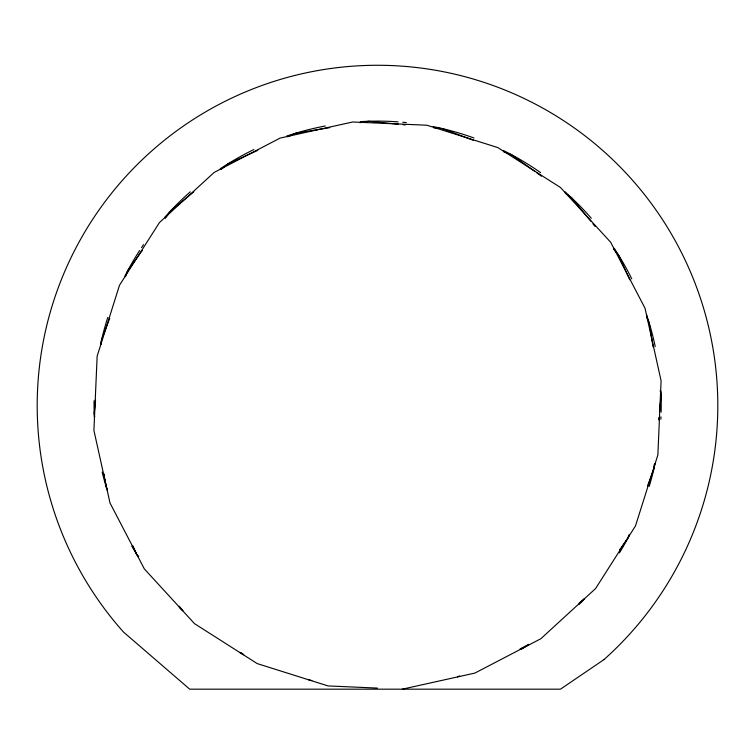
<?xml version="1.0" encoding="UTF-8"?>
<svg xmlns="http://www.w3.org/2000/svg" width="755" height="755" viewBox="0 0 755 755"><rect width="100%" height="100%" fill="white"/><g stroke="black" fill="none" stroke-linecap="round" stroke-linejoin="round"><path stroke-width="1.13" d="M95.545 400.112L94.196 413.702L94.705 416.845M101.104 344.28L101.529 340.033L109.749 318.251M654.274 464.193L653.755 469.393L647.554 485.842M658.7 419.771L658.926 417.487M659.492 411.758L661.087 395.724L660.238 390.524M125.415 276.774L127.671 270.771L142.327 250.377M629.085 534.757L627.613 538.655L619.562 549.857M165.373 218.28L170.856 210.645L193.893 191.779M221.102 169.488L228.133 163.731L257.766 150.349M528.896 644.27L520.101 648.875M579.113 603.132L584.427 598.79A283.587 283.587 0 0 1 578.736 604.67M287.712 136.815L295.601 133.248L329.746 127.652M402.33 689.173L474.886 673.082L540.797 638.758L595.591 588.551L635.512 525.867L657.86 454.991L661.087 380.746L645.006 308.191L610.682 242.28L560.474 187.495L497.79 147.565L426.915 125.226L352.67 121.989L280.114 138.08L214.203 172.395L159.409 222.612L119.488 285.286L97.14 356.162L93.913 430.407L109.994 502.962L144.318 568.883L194.526 623.668L257.21 663.588L328.085 685.936L377.453 688.088M359.909 122.697L368.657 121.262L398.404 124.226M457.473 676.537L459.682 676.178A283.587 283.587 0 0 1 457.454 676.839M402.981 124.679L405.275 124.905M433.512 127.718L442.326 128.595L473.206 140.26M503.509 151.698L511.579 154.747L534.927 171.508M536.796 172.857L541.467 176.208M565.287 193.318L571.714 197.933L590.75 221.168M240.949 652.707L243.705 654.679A283.587 283.587 0 0 1 239.609 652.443M592.939 223.848L595.138 226.528M613.447 248.886L618.619 255.209L629.717 279.756M138.703 556.709L136.664 554.227L132.842 545.761M179.312 606.303L182.861 610.635M646.488 316.883L649.102 322.668L653.075 346.885M107.484 489.646L106.181 486.758L104.86 478.698M104.105 474.102L104.483 476.396M660.974 416.854A283.587 283.587 0 0 1 660.861 419.223M655.029 463.693A283.587 283.587 0 0 1 649.215 486.39M629.245 535.559A283.587 283.587 0 0 1 619.44 552.896M529.132 644.459A283.587 283.587 0 0 1 521.148 649.319M311.824 680.566A283.587 283.587 0 0 1 308.427 679.726M182.719 610.701A283.587 283.587 0 0 1 179.35 607.454M138.524 557.19A283.587 283.587 0 0 1 131.861 546.195M107.21 490.099A283.587 283.587 0 0 1 102.161 472.064M94.328 417.204A283.587 283.587 0 0 1 94.082 400.82M100.5 344.591A283.587 283.587 0 0 1 107.823 317.402M124.971 275.952A283.587 283.587 0 0 1 139.618 250.537M141.572 247.574A283.587 283.587 0 0 1 143.554 244.629M164.571 217.572A283.587 283.587 0 0 1 190.279 191.827M220.262 168.799A283.587 283.587 0 0 1 253.888 149.547M286.683 136.108A283.587 283.587 0 0 1 325.311 125.991M360.475 121.64A283.587 283.587 0 0 1 398.055 121.857M402.774 122.244A283.587 283.587 0 0 1 406.322 122.574M433.181 126.613A283.587 283.587 0 0 1 473.913 137.967M503.264 150.462A283.587 283.587 0 0 1 540.646 172.65M564.787 191.638A283.587 283.587 0 0 1 591.307 218.242M614.211 248.31A283.587 283.587 0 0 1 631.765 278.84M646.629 314.873A283.587 283.587 0 0 1 655.208 346.583M660.908 391.062A283.587 283.587 0 0 1 661.135 412.136M603.953 659.606L560.474 689.173L189.703 689.173L123.48 632.039A340.307 340.307 0 0 1 151.047 151.557A340.307 340.307 0 0 1 631.52 179.124A340.307 340.307 0 0 1 603.953 659.606"/></g></svg>
